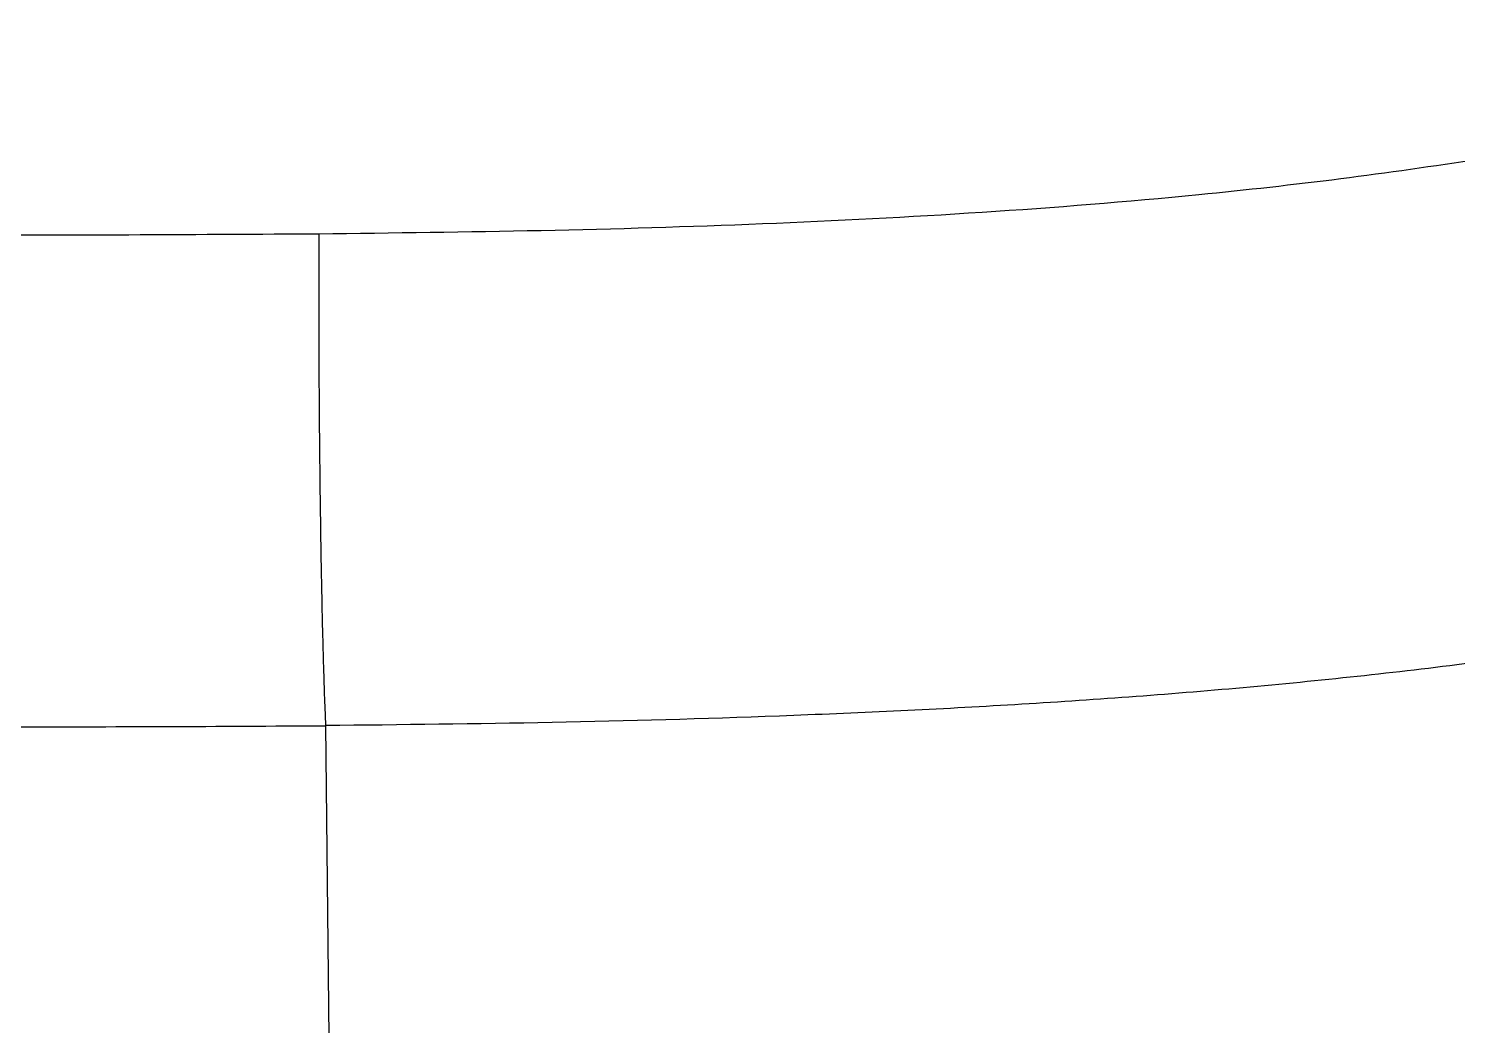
# Model space of a CAD drawing. Extents: x 939 to 1039, y 781 to 934.
# Drawn here: x 964.31 to 970.45, y 848.52 to 852.81 of the extents above; entities that cross this region are included whole.
import ezdxf

# ---------------------------------------------------------------- set-up
doc = ezdxf.new("R2010")
doc.units = 0
doc.header["$MEASUREMENT"] = 0
doc.layers.add('1', color=4, linetype='Continuous')

# ---------------------------------------------------------------- blocks, each defined once
blk = doc.blocks.new('Envoy')
at = {"layer": '1', "color": 3, "linetype": 'Continuous', "lineweight": 25, "flags": 128}
blk.add_lwpolyline([(26.9375, 50.6358), (26.9617, 48.3577), (26.986, 46.0797)], dxfattribs=at)
at = {"layer": '1', "color": 3, "linetype": 'Continuous', "lineweight": 25}
for points, knots in [([(26.9083, 52.7495), (27.2269, 52.7532), (27.8631, 52.7607), (28.8135, 52.7895), (29.7558, 52.8374), (30.584, 52.9034), (31.2971, 52.9829), (31.8953, 53.0679), (32.4794, 53.1719), (33.0454, 53.2983), (33.5904, 53.4457), (33.9397, 53.5697), (34.1114, 53.6307)], [0, 0, 0, 0, 0.131003, 0.261527, 0.391167, 0.519337, 0.603603, 0.686626, 0.76811, 0.847726, 0.925132, 1, 1, 1, 1]), ([(17.7475, 53.0874), (18.2504, 53.0469), (19.2567, 52.9658), (20.7773, 52.8745), (22.3046, 52.8054), (23.837, 52.7614), (25.3724, 52.74), (26.3963, 52.7463), (26.9083, 52.7495)], [0, 0, 0, 0, 0.166374, 0.332939, 0.499627, 0.666392, 0.833196, 1, 1, 1, 1]), ([(26.9083, 52.7495), (26.9081, 52.7047), (26.9078, 52.6152), (26.9077, 52.472), (26.9079, 52.3242), (26.9086, 52.1724), (26.9095, 52.0186), (26.9108, 51.8643), (26.9124, 51.7111), (26.9143, 51.5607), (26.9165, 51.4146), (26.9189, 51.2744), (26.9216, 51.1415), (26.9245, 51.0175), (26.9276, 50.9034), (26.9308, 50.8009), (26.9341, 50.7098), (26.9364, 50.6604), (26.9375, 50.6358)], [0, 0, 0, 0, 0.062506, 0.125013, 0.187515, 0.250013, 0.312509, 0.375005, 0.437502, 0.5, 0.562499, 0.624996, 0.687492, 0.749987, 0.812485, 0.874987, 0.937495, 1, 1, 1, 1]), ([(36.4603, 52.3223), (36.3229, 52.2408), (36.0479, 52.0775), (35.6132, 51.8666), (35.1659, 51.6787), (34.707, 51.5146), (34.2006, 51.3591), (33.6464, 51.2165), (33.0454, 51.0892), (32.4392, 50.9842), (31.7075, 50.881), (30.8503, 50.7905), (29.8693, 50.7197), (28.8893, 50.6742), (27.9123, 50.6467), (27.2619, 50.6394), (26.9375, 50.6358)], [0, 0, 0, 0, 0.049367, 0.098874, 0.148509, 0.198262, 0.248153, 0.310687, 0.373391, 0.436228, 0.499149, 0.59987, 0.700479, 0.800782, 0.900638, 1, 1, 1, 1]), ([(16.0453, 51.1235), (16.4913, 51.0803), (17.3839, 50.994), (18.7336, 50.8876), (20.0903, 50.7982), (21.4534, 50.7278), (22.8211, 50.6758), (24.192, 50.6429), (25.5647, 50.6274), (26.4799, 50.633), (26.9375, 50.6357)], [0, 0, 0, 0, 0.124645, 0.249468, 0.374418, 0.499457, 0.624557, 0.749694, 0.874849, 1, 1, 1, 1])]:
    blk.add_open_spline(points, degree=3, knots=knots, dxfattribs=at)

msp = doc.modelspace()

# ---------------------------------------------------------------- block references
at = {"layer": '1'}
msp.add_blockref('Envoy', (938.6538, 799.1744), dxfattribs=at)

doc.saveas('drawing.dxf')
